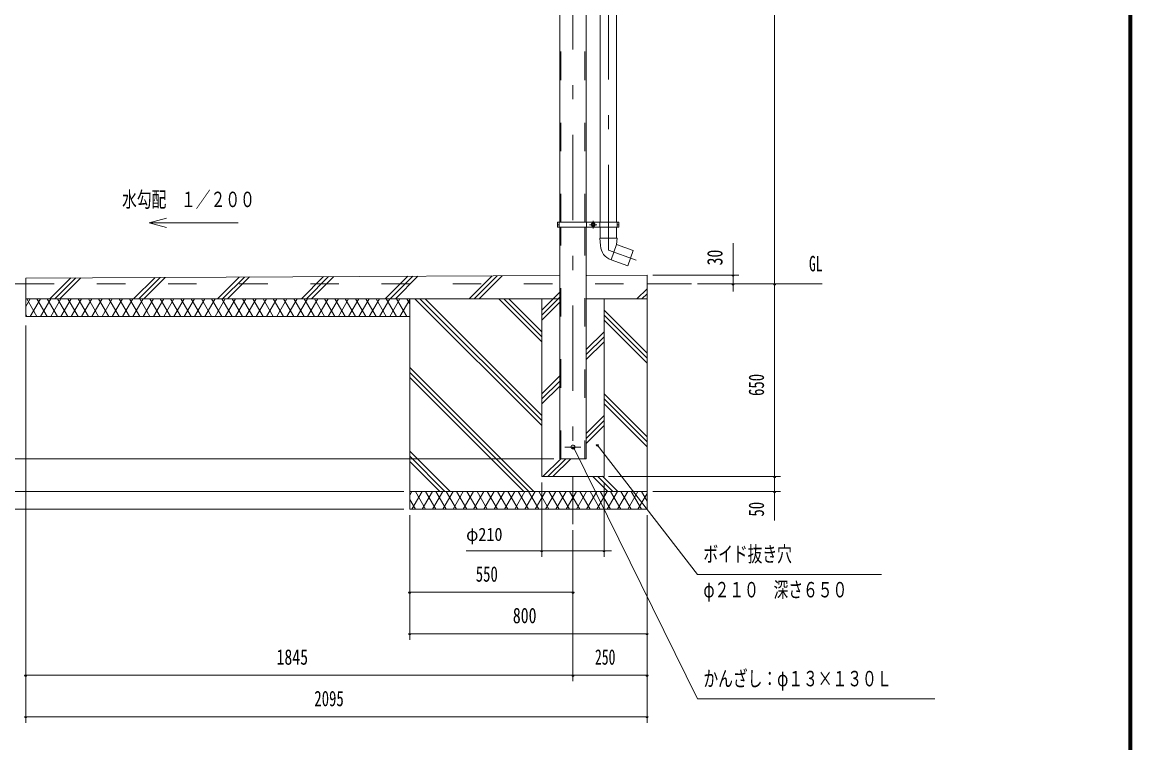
# Model space of a CAD drawing. Units: millimetres, scale not verified, with parts at other scales. Extents: x -25598 to 25608, y -10130 to 10130.
# Drawn here: x 16254 to 25608, y -2905 to 3173 of the extents above; entities that cross this region are included whole.
import ezdxf
from ezdxf.enums import TextEntityAlignment as Align

# ---------------------------------------------------------------- set-up
doc = ezdxf.new("R2010")
doc.units = ezdxf.units.MM
doc.header["$LTSCALE"] = 60
doc.linetypes.add('USER2', pattern=[10, 4, -6])
doc.linetypes.add('USER3', pattern=[24, 12, -5, 2, -5])
for name, color, linetype, lineweight in [('0-6_2-02BOLD', 7, 'Continuous', 18), ('0-7_2-12HIDDEN', 3, 'USER2', 18), ('0-8_2-22CENTER', 3, 'USER3', 18), ('0-A_2-52DIM', 3, 'Continuous', 18), ('0-B_2-62HATCH', 2, 'Continuous', 18), ('0-C_F-F1PAPER', 5, 'Continuous', 18)]:
    doc.layers.add(name, color=color, linetype=linetype, lineweight=lineweight)
doc.styles.add('ＭＳ ゴシック', font='')
doc.styles.get('ＭＳ ゴシック').set_extended_font_data('MS Gothic')

msp = doc.modelspace()

# ---------------------------------------------------------------- linework, layer by layer
at = {"layer": '0-6_2-02BOLD'}
for p, q in [((20784.97, 5939.89), (20784.97, 1484.89)), ((21007.72, 1484.89), (21007.72, 5939.89)), ((21127.11, 5939.89), (21127.11, 1484.89)), ((21264.61, 1484.89), (21264.61, 5939.89)), ((20780.97, 1464.89), (20765.72, 1464.89)), ((20780.97, 1484.89), (20780.97, 1444.89)), ((20784.97, 1444.89), (20784.97, -510.11)), ((21011.72, 1444.89), (21011.72, 1484.89)), ((21123.11, 1484.89), (21123.11, 1444.89)), ((21127.11, 1444.89), (21127.11, 1352.63)), ((21264.61, 1352.63), (21264.61, 1444.89)), ((21268.61, 1444.89), (21268.61, 1484.89)), ((21283.86, 1464.89), (21268.61, 1464.89)), ((21123.35, 1352.63), (21127.76, 1288.14)), ((21123.36, 1352.63), (21268.37, 1352.63)), ((21217.58, 1168.41), (21264.61, 1297.62)), ((20784.97, 1036.38), (16283.85, 1014.89)), ((16283.85, 964.89), (15908.85, 964.89)), ((21521.34, 964.89), (21896.34, 964.89)), ((20784.97, 839.89), (16283.85, 839.89)), ((20633.84, -660.11), (20633.84, 839.89)), ((21007.72, 839.89), (21521.34, 839.89)), ((21521.34, -785.11), (19521.35, -785.11))]:
    msp.add_line(p, q, dxfattribs=at)
for points in [[(20859.16, 1444.89), (20765.72, 1444.89), (20765.72, 1484.89), (20902.01, 1484.89)], [(20784.97, -510.11), (21007.72, -510.11), (21007.72, 1444.89)], [(20859.16, 1444.89), (21283.86, 1444.89), (21283.86, 1484.89), (20902.01, 1484.89)], [(21268.36, 1352.63), (21264.61, 1297.62), (21405.57, 1246.32), (21358.54, 1117.11), (21218.29, 1168.16)], [(19521.35, 839.89), (19521.35, -935.11), (21521.34, -935.11), (21521.34, 1039.89), (21007.72, 1037.44)], [(16283.85, 1014.89), (16283.85, 689.89), (19521.35, 689.89)], [(21158.85, 839.89), (21158.85, -660.11), (20633.84, -660.11)]]:
    msp.add_lwpolyline(points, dxfattribs=at)
msp.add_lwpolyline([(21079.91, 1472.11), (21067.41, 1479.33), (21054.91, 1472.11), (21054.91, 1457.68), (21067.42, 1450.46), (21079.91, 1457.68)], close=True, dxfattribs=at)
for centre, radius in [((21067.41, 1464.89), 15.62), ((21067.41, 1464.89), 12.25), ((20896.35, -410.11), 16.25)]:
    msp.add_circle(centre, radius, dxfattribs=at)
msp.add_arc((21264.94, 1297.5), 137.5, 183.90576, 250.16731, dxfattribs=at)
at = {"layer": '0-7_2-12HIDDEN'}
for p, q in [((20795.47, 1484.89), (20795.47, 5939.89)), ((20997.22, 1484.89), (20997.22, 5939.89)), ((20795.47, -510.11), (20795.47, 1444.89)), ((20997.22, 1444.89), (20997.22, -510.11)), ((16283.85, 964.89), (21521.34, 964.89))]:
    msp.add_line(p, q, dxfattribs=at)
at = {"layer": '0-8_2-22CENTER'}
for p, q in [((21195.86, 1249.49), (21195.86, 6554.8)), ((20896.35, 6542.4), (20896.35, -1060.11)), ((21098.66, 1464.89), (21036.16, 1464.89)), ((21067.41, 1496.14), (21067.41, 1433.64)), ((21429.04, 1164.62), (21195.86, 1249.49)), ((20964.35, -410.11), (20828.34, -410.11))]:
    msp.add_line(p, q, dxfattribs=at)
at = {"layer": '0-A_2-52DIM'}
for p, q in [((22596.35, -1030.11), (22596.35, 6522.5)), ((17469.5, 1520.01), (17324.61, 1481.19)), ((22246.34, 902.12), (22246.34, 1309.89)), ((21571.34, 1039.89), (22296.34, 1039.89)), ((22256.34, 1039.89), (22236.34, 1039.89)), ((21946.34, 964.89), (22996.34, 964.89)), ((22256.34, 964.89), (22236.34, 964.89)), ((22606.34, 964.89), (22586.34, 964.89)), ((16283.85, 614.89), (16283.85, -2735.11)), ((20913.89, -417.41), (20893.89, -417.41)), ((21112, -391.69), (21092, -391.69)), ((21946.34, -1485.11), (21102, -391.69)), ((20734.97, -510.11), (14808.85, -510.11)), ((20633.84, -1335.11), (20633.84, -710.11)), ((21158.85, -710.11), (21158.85, -1335.11)), ((22646.34, -660.11), (21196.34, -660.11)), ((22606.34, -660.11), (22586.34, -660.11)), ((14458.84, -785.11), (19471.35, -785.11)), ((21571.34, -785.11), (22646.34, -785.11)), ((22606.34, -785.11), (22586.34, -785.11)), ((14458.84, -935.11), (19471.35, -935.11)), ((19521.35, -985.11), (19521.35, -2035.11)), ((21521.34, -2735.11), (21521.34, -985.11)), ((20896.35, -1110.11), (20896.35, -2385.11)), ((21221.34, -1285.11), (19996.35, -1285.11)), ((20643.84, -1285.11), (20623.84, -1285.11)), ((21168.85, -1285.11), (21148.85, -1285.11)), ((23496.35, -1485.11), (21946.34, -1485.11)), ((19531.35, -1635.11), (19511.35, -1635.11)), ((19521.35, -1635.11), (20896.35, -1635.11)), ((20906.34, -1635.11), (20886.34, -1635.11)), ((19531.35, -1985.11), (19511.35, -1985.11)), ((19521.35, -1985.11), (21521.34, -1985.11)), ((21531.34, -1985.11), (21511.34, -1985.11)), ((16293.84, -2335.11), (16273.84, -2335.11)), ((21521.34, -2335.11), (16283.85, -2335.11)), ((20906.34, -2335.11), (20886.34, -2335.11)), ((21531.34, -2335.11), (21511.34, -2335.11)), ((16293.84, -2685.11), (16273.84, -2685.11)), ((16283.85, -2685.11), (21521.34, -2685.11)), ((21531.34, -2685.11), (21511.34, -2685.11))]:
    msp.add_line(p, q, dxfattribs=at)
for points in [[(18074.61, 1481.19), (17324.61, 1481.19), (17469.5, 1442.37)], [(20903.89, -417.41), (21946.34, -2535.11), (23946.34, -2535.11)]]:
    msp.add_lwpolyline(points, dxfattribs=at)
for centre in [(22246.34, 1039.89), (22246.34, 964.89), (22596.34, 964.89), (20903.89, -417.41), (21102, -391.69), (22596.34, -660.11), (22596.34, -785.11), (20633.84, -1285.11), (21158.85, -1285.11), (19521.35, -1635.11), (20896.34, -1635.11), (19521.35, -1985.11), (21521.34, -1985.11), (16283.84, -2335.11), (20896.34, -2335.11), (21521.34, -2335.11), (16283.84, -2685.11), (21521.34, -2685.11)]:
    msp.add_arc(centre, 10, 180, 0, dxfattribs=at)
at = {"layer": '0-B_2-62HATCH'}
for p, q in [((19314.7, 839.89), (19505.08, 1030.27)), ((19547.71, 1030.47), (19357.13, 839.89)), ((19399.56, 839.89), (19590.34, 1030.68)), ((20021.82, 839.89), (20215.58, 1033.66)), ((20258.21, 1033.86), (20064.24, 839.89)), ((20106.66, 839.89), (20300.84, 1034.07)), ((21007.72, 1033.84), (21011.34, 1037.46)), ((16486.28, 839.89), (16663.09, 1016.7)), ((16705.72, 1016.91), (16528.7, 839.89)), ((16571.13, 839.89), (16748.35, 1017.11)), ((17373.59, 1020.1), (17193.38, 839.89)), ((17416.22, 1020.3), (17235.81, 839.89)), ((17278.24, 839.89), (17458.85, 1020.5)), ((18084.09, 1023.49), (17900.49, 839.89)), ((18126.72, 1023.69), (17942.92, 839.89)), ((17985.34, 839.89), (18169.35, 1023.89)), ((18794.58, 1026.88), (18607.6, 839.89)), ((18650.03, 839.89), (18837.21, 1027.08)), ((18692.45, 839.89), (18879.85, 1027.28)), ((20633.84, 744.82), (20784.97, 895.94)), ((20784.97, 853.52), (20633.84, 702.39)), ((21436.02, 839.89), (21521.34, 925.21)), ((21521.34, 882.79), (21478.45, 839.89)), ((16283.85, 775.81), (16320.84, 839.89)), ((16291.97, 839.89), (16378.58, 689.89)), ((16407.44, 839.89), (16320.84, 689.89)), ((16465.18, 689.89), (16378.58, 839.89)), ((16407.44, 689.89), (16494.05, 839.89)), ((16551.78, 689.89), (16465.18, 839.89)), ((16580.65, 839.89), (16494.05, 689.89)), ((16551.78, 839.89), (16638.38, 689.89)), ((16667.25, 839.89), (16580.65, 689.89)), ((16724.99, 689.89), (16638.39, 839.89)), ((16667.25, 689.89), (16753.85, 839.89)), ((16724.99, 839.89), (16811.59, 689.89)), ((16840.46, 839.89), (16753.85, 689.89)), ((16898.19, 689.89), (16811.59, 839.89)), ((16840.46, 689.89), (16927.06, 839.89)), ((16898.19, 839.89), (16984.8, 689.89)), ((17013.66, 839.89), (16927.06, 689.89)), ((17071.4, 689.89), (16984.8, 839.89)), ((17013.66, 689.89), (17100.27, 839.89)), ((17071.4, 839.89), (17158, 689.89)), ((17186.87, 839.89), (17100.27, 689.89)), ((17244.6, 689.89), (17158, 839.89)), ((17186.87, 689.89), (17273.47, 839.89)), ((17244.6, 839.89), (17331.21, 689.89)), ((17360.07, 839.89), (17273.47, 689.89)), ((17417.81, 689.89), (17331.21, 839.89)), ((17360.07, 689.89), (17446.68, 839.89)), ((17417.81, 839.89), (17504.41, 689.89)), ((17533.28, 839.89), (17446.68, 689.89)), ((17591.02, 689.89), (17504.41, 839.89)), ((17533.28, 689.89), (17619.88, 839.89)), ((17591.02, 839.89), (17677.61, 689.89)), ((17706.48, 839.89), (17619.88, 689.89)), ((17764.22, 689.89), (17677.61, 839.89)), ((17706.49, 689.89), (17793.08, 839.89)), ((17764.22, 839.89), (17850.82, 689.89)), ((17879.69, 839.89), (17793.08, 689.89)), ((17937.43, 689.89), (17850.82, 839.89)), ((17879.69, 689.89), (17966.29, 839.89)), ((17937.43, 839.89), (18024.02, 689.89)), ((18052.89, 839.89), (17966.29, 689.89)), ((18110.63, 689.89), (18024.03, 839.89)), ((18052.89, 689.89), (18139.49, 839.89)), ((18110.63, 839.89), (18197.23, 689.89)), ((18226.1, 839.89), (18139.49, 689.89)), ((18283.83, 689.89), (18197.23, 839.89)), ((18226.1, 689.89), (18312.7, 839.89)), ((18283.83, 839.89), (18370.44, 689.89)), ((18399.3, 839.89), (18312.7, 689.89)), ((18457.04, 689.89), (18370.44, 839.89)), ((18399.3, 689.89), (18485.91, 839.89)), ((18457.04, 839.89), (18543.64, 689.89)), ((18572.51, 839.89), (18485.91, 689.89)), ((18630.24, 689.89), (18543.64, 839.89)), ((18572.51, 689.89), (18659.11, 839.89)), ((18716.85, 689.89), (18630.24, 839.89)), ((18745.71, 839.89), (18659.11, 689.89)), ((18803.45, 689.89), (18716.85, 839.89)), ((18832.32, 839.89), (18745.71, 689.89)), ((18890.05, 689.89), (18803.45, 839.89)), ((18918.92, 839.89), (18832.32, 689.89)), ((18890.05, 839.89), (18976.66, 689.89)), ((19005.52, 839.89), (18918.92, 689.89)), ((19063.26, 689.89), (18976.66, 839.89)), ((19005.52, 689.89), (19092.12, 839.89)), ((19063.26, 839.89), (19149.86, 689.89)), ((19178.73, 839.89), (19092.13, 689.89)), ((19236.46, 689.89), (19149.86, 839.89)), ((19178.73, 689.89), (19265.33, 839.89)), ((19236.46, 839.89), (19323.07, 689.89)), ((19351.93, 839.89), (19265.33, 689.89)), ((19409.67, 689.89), (19323.07, 839.89)), ((19351.93, 689.89), (19438.53, 839.89)), ((19409.67, 839.89), (19496.27, 689.89)), ((19521.35, 833.33), (19438.53, 689.89)), ((19521.35, 796.46), (19496.27, 839.89)), ((20633.84, -229.25), (19564.7, 839.89)), ((19607.13, 839.89), (20633.84, -186.82)), ((20633.84, -144.4), (19649.56, 839.89)), ((20271.81, 839.89), (20633.84, 477.86)), ((20314.24, 839.89), (20633.84, 520.29)), ((20633.84, 562.71), (20356.67, 839.89)), ((20633.84, 659.96), (20784.97, 811.09)), ((21520.88, 839.89), (21521.34, 840.36)), ((16291.97, 689.89), (16283.85, 703.97)), ((21521.34, 382.32), (21158.85, 744.82)), ((21158.85, 702.39), (21521.34, 339.89)), ((21521.34, 297.47), (21158.85, 659.96)), ((21158.85, 562.71), (21007.72, 411.59)), ((21007.72, 369.16), (21158.85, 520.29)), ((21158.85, 477.86), (21007.72, 326.73)), ((19521.35, 261), (20567.45, -785.11)), ((19521.35, 218.57), (20525.02, -785.11)), ((20784.97, 188.84), (20633.84, 37.71)), ((20482.6, -785.11), (19521.35, 176.14)), ((20633.84, -4.72), (20784.97, 146.41)), ((20784.97, 103.98), (20633.84, -47.14)), ((21158.85, 37.71), (21521.34, -324.79)), ((21521.34, -367.21), (21158.85, -4.72)), ((21158.85, -47.14), (21521.34, -409.64)), ((21007.72, -295.52), (21158.85, -144.39)), ((21158.85, -186.82), (21007.72, -337.95)), ((21007.72, -380.37), (21158.85, -229.25)), ((19521.35, -446.11), (19860.34, -785.11)), ((19817.92, -785.11), (19521.35, -488.53)), ((19775.49, -785.11), (19521.35, -530.96)), ((20646.34, -656.9), (20793.13, -510.11)), ((20835.56, -510.11), (20685.56, -660.11)), ((20727.98, -660.11), (20877.99, -510.11)), ((21189.7, -785.11), (21064.7, -660.11)), ((21107.13, -660.11), (21232.13, -785.11)), ((21274.56, -785.11), (21146.35, -656.9)), ((19539.57, -785.11), (19521.35, -816.68)), ((19539.57, -935.11), (19626.17, -785.11)), ((19655.04, -935.11), (19568.44, -785.11)), ((19712.78, -785.11), (19626.17, -935.11)), ((19655.04, -785.11), (19741.64, -935.11)), ((19712.78, -935.11), (19799.38, -785.11)), ((19828.25, -935.11), (19741.64, -785.11)), ((19885.98, -785.11), (19799.38, -935.11)), ((19828.25, -785.11), (19914.85, -935.11)), ((19885.98, -935.11), (19972.58, -785.11)), ((20001.45, -935.11), (19914.85, -785.11)), ((20059.19, -785.11), (19972.58, -935.11)), ((20001.45, -785.11), (20088.05, -935.11)), ((20059.19, -935.11), (20145.79, -785.11)), ((20174.66, -935.11), (20088.05, -785.11)), ((20232.39, -785.11), (20145.79, -935.11)), ((20174.66, -785.11), (20261.26, -935.11)), ((20232.39, -935.11), (20319, -785.11)), ((20347.86, -935.11), (20261.26, -785.11)), ((20405.6, -785.11), (20319, -935.11)), ((20347.86, -785.11), (20434.47, -935.11)), ((20405.6, -935.11), (20492.2, -785.11)), ((20521.07, -935.11), (20434.47, -785.11)), ((20578.8, -785.11), (20492.2, -935.11)), ((20521.07, -785.11), (20607.67, -935.11)), ((20578.8, -935.11), (20665.41, -785.11)), ((20694.27, -935.11), (20607.67, -785.11)), ((20752.01, -785.11), (20665.41, -935.11)), ((20694.27, -785.11), (20780.88, -935.11)), ((20752.01, -935.11), (20838.61, -785.11)), ((20867.48, -935.11), (20780.88, -785.11)), ((20925.21, -785.11), (20838.61, -935.11)), ((20867.48, -785.11), (20954.08, -935.11)), ((20925.21, -935.11), (21011.81, -785.11)), ((21040.68, -935.11), (20954.08, -785.11)), ((21098.42, -785.11), (21011.81, -935.11)), ((21040.68, -785.11), (21127.28, -935.11)), ((21098.42, -935.11), (21185.02, -785.11)), ((21127.28, -785.11), (21213.89, -935.11)), ((21185.02, -935.11), (21271.63, -785.11)), ((21213.89, -785.11), (21300.49, -935.11)), ((21271.62, -935.11), (21358.22, -785.11)), ((21387.09, -935.11), (21300.49, -785.11)), ((21444.83, -785.11), (21358.22, -935.11)), ((21387.09, -785.11), (21473.69, -935.11)), ((21444.83, -935.11), (21521.34, -802.58)), ((21521.34, -867.64), (21473.69, -785.11)), ((19521.35, -853.54), (19568.44, -935.11))]:
    msp.add_line(p, q, dxfattribs=at)
at = {"layer": '0-C_F-F1PAPER'}
for points in [[(25607.76, -10130.04), (-3092.24, -10130.04), (-3092.24, 9969.96), (25607.76, 9969.96)], [(25605.25, -10127.54), (-3089.74, -10127.54), (-3089.74, 9967.46), (25605.25, 9967.46)], [(25602.76, -10125.04), (-3087.24, -10125.04), (-3087.24, 9964.96), (25602.76, 9964.96)], [(25600.26, -10122.54), (25600.26, 9962.46), (-3084.74, 9962.46), (-3084.74, -10122.54)], [(25597.76, -10120.04), (-3082.24, -10120.04), (-3082.24, 9959.96), (25597.76, 9959.96)], [(25595.26, -10117.54), (25595.26, 9957.46), (-3079.74, 9957.46), (-3079.74, -10117.54)], [(25592.75, -10115.04), (-3077.24, -10115.04), (-3077.24, 9954.96), (25592.75, 9954.96)], [(25590.26, -10112.54), (25590.26, 9952.46), (-3074.74, 9952.46), (-3074.74, -10112.54)], [(25587.75, -10110.04), (25587.75, 9949.96), (-3072.24, 9949.96), (-3072.24, -10110.04)], [(25585.26, -10107.54), (25585.26, 9947.46), (-3069.74, 9947.46), (-3069.74, -10107.54)], [(25582.76, -10105.04), (-3067.24, -10105.04), (-3067.24, 9944.96), (25582.76, 9944.96)]]:
    msp.add_lwpolyline(points, close=True, dxfattribs=at)

# ---------------------------------------------------------------- texts
at = {"layer": '0-A_2-52DIM', "color": 7, "style": 'ＭＳ ゴシック'}
for s, height, width, p in [('水勾配\u3000１／２００', 130.2, 0.7, (17096.15, 1573.96)), ('GL', 130.2, 0.65, (22886.35, 1032.66)), ('φ210', 110.7, 0.9, (19996.35, -1235.11)), ('ボイド抜き穴', 130.2, 0.7, (21996.34, -1417.34)), ('550', 130.2, 0.7, (20077.35, -1585.11)), ('φ２１０\u3000深さ６５０', 130.2, 0.7, (21996.35, -1717.34)), ('800', 130.2, 0.75, (20389.94, -1935.11)), ('1845', 130.2, 0.75, (18397.87, -2285.11)), ('250', 130.2, 0.65, (21082.01, -2285.11)), ('かんざし：φ１３×１３０Ｌ', 130.2, 0.7, (21996.34, -2467.34)), ('2095', 130.2, 0.7, (18716.59, -2635.11))]:
    msp.add_text(s, height=height, dxfattribs=dict(at, width=width)).set_placement(p, align=Align.BOTTOM_LEFT)
for s, width, p in [('30', 0.75, (22196.34, 1121.58)), ('650', 0.7, (22546.34, 20.45)), ('50', 0.7, (22546.34, -996.82))]:
    msp.add_text(s, height=130.2, rotation=90, dxfattribs=dict(at, width=width)).set_placement(p, align=Align.BOTTOM_LEFT)

doc.saveas('drawing.dxf')
